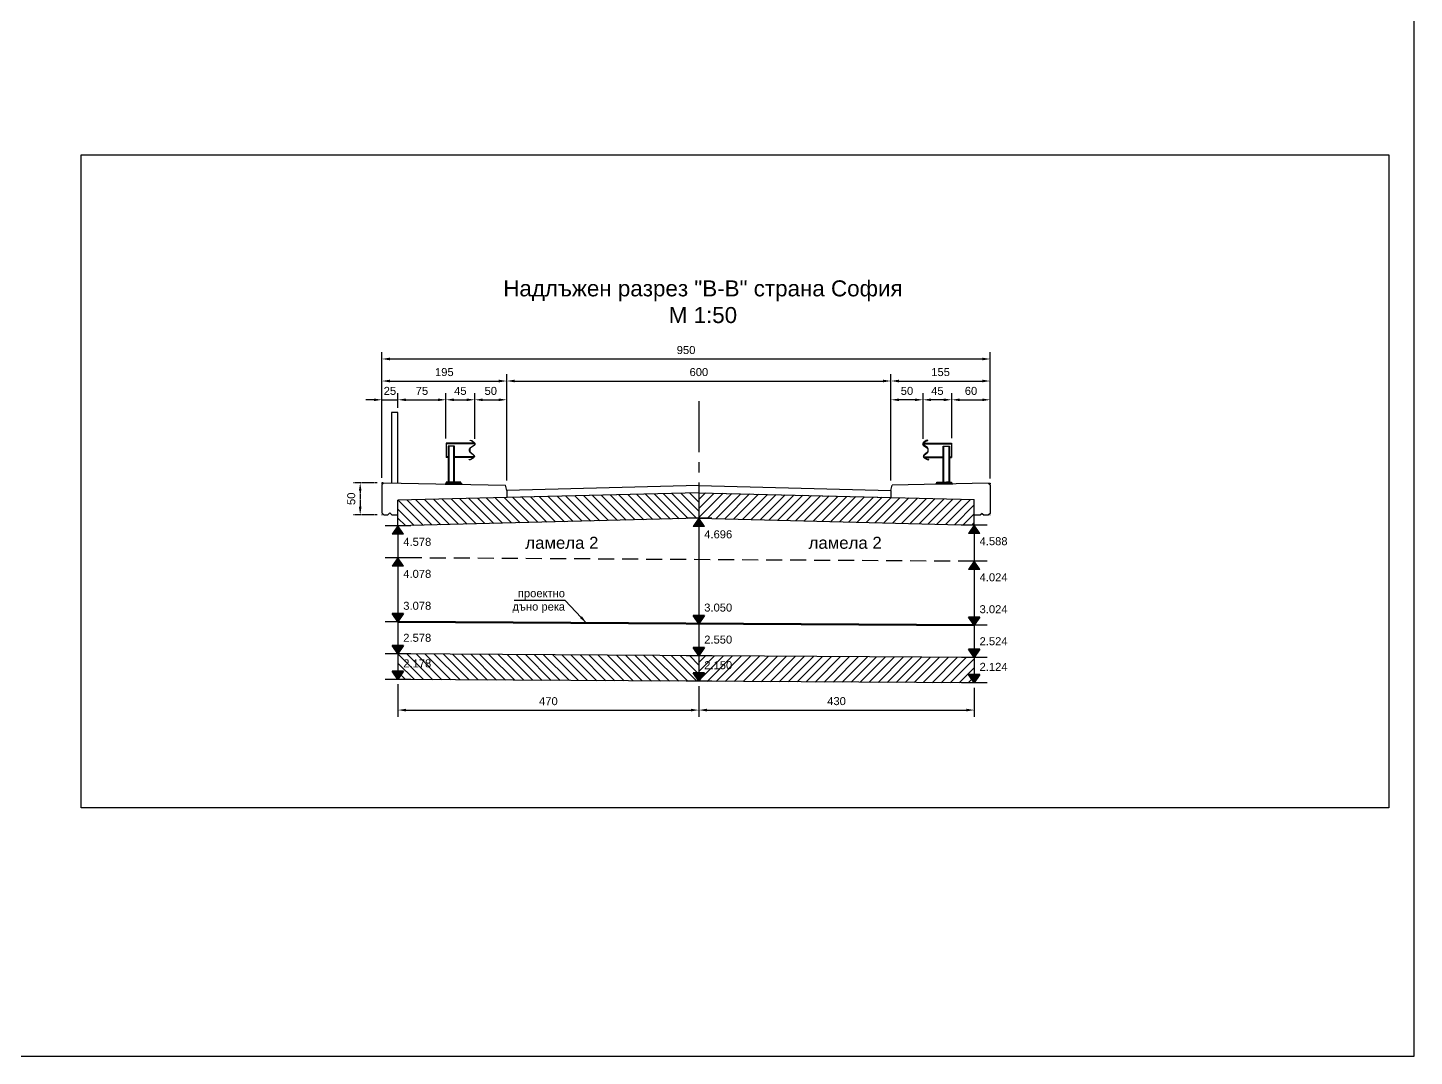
# Model space of a CAD drawing. Header units: centimetres. Extents: x 8495135 to 959133560, y 4530079 to 463453963.
# Drawn here: x 959091414 to 959093580, y 463411174 to 463412781 of the extents above; entities that cross this region are included whole.
import ezdxf
from ezdxf.enums import TextEntityAlignment as Align

# ---------------------------------------------------------------- set-up
doc = ezdxf.new("R2010")
doc.units = ezdxf.units.CM
doc.header["$LTSCALE"] = 0.1
doc.linetypes.add('CENTER', pattern=[50.8, 31.75, -6.35, 6.35, -6.35])
doc.linetypes.add('DASHED', pattern=[0.75, 0.5, -0.25])
doc.layers.add('31_VERT_ALIGNM', color=1, linetype='Continuous', lineweight=50)
doc.layers.add('br_text', color=2, linetype='Continuous', lineweight=35)
for name, color, linetype in [('br_centre line', 1, 'CENTER'), ('br_dimension', 1, 'Continuous'), ('br_hatch', 9, 'Continuous'), ('br_hatch_tumen', 8, 'Continuous'), ('br_view_yellow', 2, 'Continuous'), ('Kustendilska voda', 12, 'Continuous')]:
    doc.layers.add(name, color=color, linetype=linetype)
doc.styles.add('1-10 cm', font='arial.ttf', dxfattribs={"height": 2.5})
doc.styles.add('MM 1 to 100', font='arial.ttf', dxfattribs={"height": 25})
doc.styles.add('MM 1 to 150', font='arial.ttf', dxfattribs={"height": 37.5})
doc.styles.add('MM_ARIAL', font='arial.ttf')
doc.dimstyles.new('MM DIM 1 to 50', dxfattribs={"dimscale": 5, "dimtxt": 2.5, "dimasz": 2.5, "dimexe": 2.1, "dimexo": 1.5, "dimgap": 1.5, "dimtad": 1, "dimdec": 0, "dimdsep": 46, "dimtxsty": 'MM_ARIAL', "dimcen": 3, "dimclrd": 1, "dimclre": 1, "dimclrt": 7, "dimaunit": 2, "dimadec": 1, "dimazin": 0, "dimtp": 100, "dimtm": 3, "dimtfac": 1, "dimtdec": 0, "dimtix": 1, "dimtmove": 2, "dimatfit": 3, "dimfxl": 0, "dimtolj": 1, "dimtzin": 0, "dimarcsym": 0})
pattern_1 = [(135, (950484482.079, 458887364.231), (-7.071067812, -7.071067812), [])]
pattern_2 = [(45, (958992164.413, 463437540.29), (-7.0710678, 7.0710678), [])]

# ---------------------------------------------------------------- blocks, each defined once
blk = doc.blocks.new('*D915')
at = {"layer": 'br_dimension', "color": 1, "lineweight": -2, "transparency": 16777216}
for p, q in [((959091967.3, 463412077.5), (959091967.3, 463412273.8)), ((959091979.8, 463412263.3), (959092904.8, 463412263.3)), ((959092917.3, 463412076.6), (959092917.3, 463412273.8))]:
    blk.add_line(p, q, dxfattribs=at)
at = {"layer": 'br_dimension', "color": 1, "transparency": 16777216}
for points in [[(959091979.8, 463412265.4), (959091979.8, 463412261.2), (959091967.3, 463412263.3)], [(959092904.8, 463412265.4), (959092904.8, 463412261.2), (959092917.3, 463412263.3)]]:
    blk.add_solid(points, dxfattribs=at)
at = {"layer": 'br_dimension', "color": 7, "transparency": 16777216, "insert": (959092442.3, 463412277.2), "char_height": 12.5, "attachment_point": 5, "style": 'MM_ARIAL'}
blk.add_mtext('\\A1;950', dxfattribs=at)
blk = doc.blocks.new('*D916')
at = {"layer": 'br_dimension', "color": 1, "lineweight": -2, "transparency": 16777216}
for p, q in [((959091967.3, 463412077.5), (959091967.3, 463412239.4)), ((959092162.3, 463412073.5), (959092162.3, 463412239.4)), ((959091979.8, 463412228.9), (959092149.8, 463412228.9))]:
    blk.add_line(p, q, dxfattribs=at)
at = {"layer": 'br_dimension', "color": 1, "transparency": 16777216}
for points in [[(959091979.8, 463412231), (959091979.8, 463412226.8), (959091967.3, 463412228.9)], [(959092149.8, 463412231), (959092149.8, 463412226.8), (959092162.3, 463412228.9)]]:
    blk.add_solid(points, dxfattribs=at)
at = {"layer": 'br_dimension', "color": 7, "transparency": 16777216, "insert": (959092064.8, 463412242.8), "char_height": 12.5, "attachment_point": 5, "style": 'MM_ARIAL'}
blk.add_mtext('\\A1;195', dxfattribs=at)
blk = doc.blocks.new('*D917')
at = {"layer": 'br_dimension', "color": 1, "lineweight": -2, "transparency": 16777216}
for p, q in [((959092162.3, 463412073.5), (959092162.3, 463412239.4)), ((959092762.3, 463412073.5), (959092762.3, 463412239.4)), ((959092174.8, 463412228.9), (959092749.8, 463412228.9))]:
    blk.add_line(p, q, dxfattribs=at)
at = {"layer": 'br_dimension', "color": 1, "transparency": 16777216}
for points in [[(959092174.8, 463412231), (959092174.8, 463412226.8), (959092162.3, 463412228.9)], [(959092749.8, 463412231), (959092749.8, 463412226.8), (959092762.3, 463412228.9)]]:
    blk.add_solid(points, dxfattribs=at)
at = {"layer": 'br_dimension', "color": 7, "transparency": 16777216, "insert": (959092462.3, 463412242.8), "char_height": 12.5, "attachment_point": 5, "style": 'MM_ARIAL'}
blk.add_mtext('\\A1;600', dxfattribs=at)
blk = doc.blocks.new('*D918')
at = {"layer": 'br_dimension', "color": 1, "lineweight": -2, "transparency": 16777216}
for p, q in [((959092762.3, 463412073.5), (959092762.3, 463412239.4)), ((959092917.3, 463412076.6), (959092917.3, 463412239.4)), ((959092774.8, 463412228.9), (959092904.8, 463412228.9))]:
    blk.add_line(p, q, dxfattribs=at)
at = {"layer": 'br_dimension', "color": 1, "transparency": 16777216}
for points in [[(959092774.8, 463412231), (959092774.8, 463412226.8), (959092762.3, 463412228.9)], [(959092904.8, 463412231), (959092904.8, 463412226.8), (959092917.3, 463412228.9)]]:
    blk.add_solid(points, dxfattribs=at)
at = {"layer": 'br_dimension', "color": 7, "transparency": 16777216, "insert": (959092839.8, 463412242.8), "char_height": 12.5, "attachment_point": 5, "style": 'MM_ARIAL'}
blk.add_mtext('\\A1;155', dxfattribs=at)
blk = doc.blocks.new('*D919')
at = {"layer": 'br_centre line', "color": 1, "lineweight": -2, "transparency": 16777216}
for p, q in [((959091959.8, 463412070), (959091922.9, 463412070)), ((959091933.4, 463412057.5), (959091933.4, 463412032.5)), ((959091959.8, 463412020), (959091922.9, 463412020))]:
    blk.add_line(p, q, dxfattribs=at)
at = {"layer": 'br_centre line', "color": 1, "transparency": 16777216}
for points in [[(959091931.3, 463412057.5), (959091935.5, 463412057.5), (959091933.4, 463412070)], [(959091931.3, 463412032.5), (959091935.5, 463412032.5), (959091933.4, 463412020)]]:
    blk.add_solid(points, dxfattribs=at)
at = {"layer": 'br_centre line', "color": 7, "transparency": 16777216, "insert": (959091919.5, 463412045), "char_height": 12.5, "attachment_point": 5, "rotation": 90, "style": 'MM_ARIAL'}
blk.add_mtext('\\A1;50', dxfattribs=at)
blk = doc.blocks.new('ograda')
at = {"layer": 'br_dimension', "ltscale": 1.5}
for p, q in [((5.4, 0.5), (50, 0.5)), ((5.8, 1.5), (50, 1.5)), ((50, 1.5), (50, -20.9)), ((6.1, -19.9), (37, -19.9)), ((7, -20.9), (37, -20.9)), ((37, -3.4), (47, -3.4)), ((37, -59.4), (37, -3.4)), ((38, -59.4), (38, -3.4)), ((46, -3.4), (46, -59.4)), ((47, -3.4), (47, -59.4)), ((47, -19.9), (50, -19.9)), ((47, -20.9), (50, -20.9)), ((47.3, -59.4), (42, -59.4))]:
    blk.add_line(p, q, dxfattribs=at)
blk.add_lwpolyline([(7.3, -17.3), (12.5, -13.1, 0.239136), (13.6, -10.8), (13.5, -9.3), (13.4, -7.8, 0.239136), (12.2, -5.6), (6.5, -1.9, -0.524522), (6.3, 2), (10.3, 5.1), (12.7, 5.6), (12.7, 6), (10.1, 5.5), (6.1, 2.4, 0.524522), (6.3, -2.2), (11.9, -5.9, -0.23913), (13, -7.8), (13.1, -9.3), (13.2, -10.8, -0.23913), (12.3, -12.8), (7.1, -17, 0.524522), (7.3, -21.6), (11.7, -24.3), (14.3, -24.6), (14.3, -24.1), (11.8, -23.9), (7.5, -21.3, -0.524522)], format="xyb", close=True, dxfattribs=at)
for points in [[(49.8, -60.4), (51.8, -62.4), (25, -62.4), (27, -60.4)], [(27, -59.4), (49.8, -59.4), (49.8, -60.4), (27, -60.4)]]:
    blk.add_lwpolyline(points, close=True, dxfattribs=at)
blk = doc.blocks.new('*D920')
at = {"layer": 'br_dimension', "color": 1, "lineweight": -2, "transparency": 16777216}
for p, q in [((959091954.8, 463412199.6), (959091942.3, 463412199.6)), ((959091967.3, 463412077.5), (959091967.3, 463412210.1)), ((959091967.3, 463412199.6), (959091992.3, 463412199.6)), ((959091992.3, 463412187), (959091992.3, 463412210.1)), ((959092004.8, 463412199.6), (959092017.3, 463412199.6))]:
    blk.add_line(p, q, dxfattribs=at)
at = {"layer": 'br_dimension', "color": 1, "transparency": 16777216}
for points in [[(959091954.8, 463412201.6), (959091954.8, 463412197.5), (959091967.3, 463412199.6)], [(959092004.8, 463412201.6), (959092004.8, 463412197.5), (959091992.3, 463412199.6)]]:
    blk.add_solid(points, dxfattribs=at)
at = {"layer": 'br_dimension', "color": 7, "transparency": 16777216, "insert": (959091979.8, 463412213.4), "char_height": 12.5, "attachment_point": 5, "style": 'MM_ARIAL'}
blk.add_mtext('\\A1;25', dxfattribs=at)
blk = doc.blocks.new('*D921')
at = {"layer": 'br_dimension', "color": 1, "lineweight": -2, "transparency": 16777216}
for p, q in [((959091992.3, 463412187), (959091992.3, 463412210.1)), ((959092004.8, 463412199.6), (959092054.8, 463412199.6)), ((959092067.3, 463412139.3), (959092067.3, 463412210.1))]:
    blk.add_line(p, q, dxfattribs=at)
at = {"layer": 'br_dimension', "color": 1, "transparency": 16777216}
for points in [[(959092004.8, 463412201.6), (959092004.8, 463412197.5), (959091992.3, 463412199.6)], [(959092054.8, 463412201.6), (959092054.8, 463412197.5), (959092067.3, 463412199.6)]]:
    blk.add_solid(points, dxfattribs=at)
at = {"layer": 'br_dimension', "color": 7, "transparency": 16777216, "insert": (959092029.8, 463412213.4), "char_height": 12.5, "attachment_point": 5, "style": 'MM_ARIAL'}
blk.add_mtext('\\A1;75', dxfattribs=at)
blk = doc.blocks.new('*D922')
at = {"layer": 'br_dimension', "color": 1, "lineweight": -2, "transparency": 16777216}
for p, q in [((959092067.3, 463412139.4), (959092067.3, 463412210.1)), ((959092079.8, 463412199.6), (959092099.8, 463412199.6)), ((959092112.3, 463412138.6), (959092112.3, 463412210.1))]:
    blk.add_line(p, q, dxfattribs=at)
at = {"layer": 'br_dimension', "color": 1, "transparency": 16777216}
for points in [[(959092079.8, 463412201.6), (959092079.8, 463412197.5), (959092067.3, 463412199.6)], [(959092099.8, 463412201.6), (959092099.8, 463412197.5), (959092112.3, 463412199.6)]]:
    blk.add_solid(points, dxfattribs=at)
at = {"layer": 'br_dimension', "color": 7, "transparency": 16777216, "insert": (959092089.8, 463412213.4), "char_height": 12.5, "attachment_point": 5, "style": 'MM_ARIAL'}
blk.add_mtext('\\A1;45', dxfattribs=at)
blk = doc.blocks.new('*D923')
at = {"layer": 'br_dimension', "color": 1, "lineweight": -2, "transparency": 16777216}
for p, q in [((959092112.3, 463412138.5), (959092112.3, 463412210.1)), ((959092124.8, 463412199.6), (959092149.8, 463412199.6)), ((959092162.3, 463412081), (959092162.3, 463412210.1))]:
    blk.add_line(p, q, dxfattribs=at)
at = {"layer": 'br_dimension', "color": 1, "transparency": 16777216}
for points in [[(959092124.8, 463412201.6), (959092124.8, 463412197.5), (959092112.3, 463412199.6)], [(959092149.8, 463412201.6), (959092149.8, 463412197.5), (959092162.3, 463412199.6)]]:
    blk.add_solid(points, dxfattribs=at)
at = {"layer": 'br_dimension', "color": 7, "transparency": 16777216, "insert": (959092137.3, 463412213.4), "char_height": 12.5, "attachment_point": 5, "style": 'MM_ARIAL'}
blk.add_mtext('\\A1;50', dxfattribs=at)
blk = doc.blocks.new('*D924')
at = {"layer": 'br_dimension', "color": 1, "lineweight": -2, "transparency": 16777216}
for p, q in [((959092812.4, 463412138.6), (959092812.4, 463412210.1)), ((959092844.8, 463412199.6), (959092824.9, 463412199.6)), ((959092857.3, 463412139.4), (959092857.3, 463412210.1))]:
    blk.add_line(p, q, dxfattribs=at)
at = {"layer": 'br_dimension', "color": 1, "transparency": 16777216}
for points in [[(959092824.9, 463412201.6), (959092824.9, 463412197.5), (959092812.4, 463412199.6)], [(959092844.8, 463412201.6), (959092844.8, 463412197.5), (959092857.3, 463412199.6)]]:
    blk.add_solid(points, dxfattribs=at)
at = {"layer": 'br_dimension', "color": 7, "transparency": 16777216, "insert": (959092834.8, 463412213.4), "char_height": 12.5, "attachment_point": 5, "style": 'MM_ARIAL'}
blk.add_mtext('\\A1;45', dxfattribs=at)
blk = doc.blocks.new('*D925')
at = {"layer": 'br_dimension', "color": 1, "lineweight": -2, "transparency": 16777216}
for p, q in [((959092762.3, 463412081), (959092762.3, 463412210.1)), ((959092799.9, 463412199.6), (959092774.8, 463412199.6)), ((959092812.4, 463412138.5), (959092812.4, 463412210.1))]:
    blk.add_line(p, q, dxfattribs=at)
at = {"layer": 'br_dimension', "color": 1, "transparency": 16777216}
for points in [[(959092774.8, 463412201.6), (959092774.8, 463412197.5), (959092762.3, 463412199.6)], [(959092799.9, 463412201.6), (959092799.9, 463412197.5), (959092812.4, 463412199.6)]]:
    blk.add_solid(points, dxfattribs=at)
at = {"layer": 'br_dimension', "color": 7, "transparency": 16777216, "insert": (959092787.3, 463412213.4), "char_height": 12.5, "attachment_point": 5, "style": 'MM_ARIAL'}
blk.add_mtext('\\A1;50', dxfattribs=at)
blk = doc.blocks.new('*D926')
at = {"layer": 'br_dimension', "color": 1, "lineweight": -2, "transparency": 16777216}
for p, q in [((959092857.3, 463412139.4), (959092857.3, 463412210.1)), ((959092869.8, 463412199.6), (959092904.8, 463412199.6)), ((959092917.3, 463412076.7), (959092917.3, 463412210.1))]:
    blk.add_line(p, q, dxfattribs=at)
at = {"layer": 'br_dimension', "color": 1, "transparency": 16777216}
for points in [[(959092869.8, 463412201.6), (959092869.8, 463412197.5), (959092857.3, 463412199.6)], [(959092904.8, 463412201.6), (959092904.8, 463412197.5), (959092917.3, 463412199.6)]]:
    blk.add_solid(points, dxfattribs=at)
at = {"layer": 'br_dimension', "color": 7, "transparency": 16777216, "insert": (959092887.3, 463412213.4), "char_height": 12.5, "attachment_point": 5, "style": 'MM_ARIAL'}
blk.add_mtext('\\A1;60', dxfattribs=at)
blk = doc.blocks.new('*U226')
at = {"ltscale": 0.5}
blk.add_hatch(color=256, dxfattribs=at).paths.add_polyline_path([(-26.2, 39), (0, 0), (26.2, 39)])
for p, q in [((-60, 0), (0, 0)), ((-26.2, 39), (26.2, 39)), ((-26.2, 39), (0, 0)), ((0, 0), (26.2, 39)), ((0, 0), (60, 0))]:
    blk.add_line(p, q, dxfattribs=at)
at = {"color": 7, "ltscale": 0.5, "style": '1-10 cm'}
blk.add_attdef('1', text='', height=37.5, dxfattribs=at).set_placement((-90.4, 56.7), align=Align.CENTER)
blk = doc.blocks.new('*D961')
at = {"layer": 'br_hatch', "color": 1, "lineweight": -2, "transparency": 16777216}
for p, q in [((959091992.3, 463411755.2), (959091992.3, 463411704.5)), ((959092462.3, 463411752.4), (959092462.3, 463411704.5)), ((959092004.8, 463411715), (959092449.8, 463411715))]:
    blk.add_line(p, q, dxfattribs=at)
at = {"layer": 'br_hatch', "color": 1, "transparency": 16777216}
for points in [[(959092004.8, 463411717), (959092004.8, 463411712.9), (959091992.3, 463411715)], [(959092449.8, 463411717), (959092449.8, 463411712.9), (959092462.3, 463411715)]]:
    blk.add_solid(points, dxfattribs=at)
at = {"layer": 'br_hatch', "color": 7, "transparency": 16777216, "insert": (959092227.3, 463411728.8), "char_height": 12.5, "attachment_point": 5, "style": 'MM_ARIAL'}
blk.add_mtext('\\A1;470', dxfattribs=at)
blk = doc.blocks.new('*D962')
at = {"layer": 'br_hatch', "color": 1, "lineweight": -2, "transparency": 16777216}
for p, q in [((959092462.3, 463411752.4), (959092462.3, 463411704.5)), ((959092892.3, 463411749.8), (959092892.3, 463411704.5)), ((959092474.8, 463411715), (959092879.8, 463411715))]:
    blk.add_line(p, q, dxfattribs=at)
at = {"layer": 'br_hatch', "color": 1, "transparency": 16777216}
for points in [[(959092474.8, 463411717.1), (959092474.8, 463411712.9), (959092462.3, 463411715)], [(959092879.8, 463411717.1), (959092879.8, 463411712.9), (959092892.3, 463411715)]]:
    blk.add_solid(points, dxfattribs=at)
at = {"layer": 'br_hatch', "color": 7, "transparency": 16777216, "insert": (959092677.3, 463411728.9), "char_height": 12.5, "attachment_point": 5, "style": 'MM_ARIAL'}
blk.add_mtext('\\A1;430', dxfattribs=at)

msp = doc.modelspace()

# ---------------------------------------------------------------- hatches: boundary and pattern name
at = {"layer": 'br_hatch'}
h = msp.add_hatch(dxfattribs=at)
h.set_pattern_fill('_USER,_I', color=256, scale=10, angle=135, style=2, pattern_type=0)
h.set_pattern_definition(pattern_1)
h.paths.add_polyline_path([(959092462.31, 463412054.48), (959091992.31, 463412042.73), (959091992.31, 463412002.73), (959092462.31, 463412014.48)])
h = msp.add_hatch(dxfattribs=at)
h.set_pattern_fill('_USER,_I', color=256, scale=10, angle=45, style=2, pattern_type=0)
h.set_pattern_definition(pattern_2)
h.paths.add_polyline_path([(959092892.31, 463412043.73), (959092462.31, 463412054.48), (959092462.31, 463412014.48), (959092892.31, 463412003.73)])
h = msp.add_hatch(dxfattribs=at)
h.set_pattern_fill('_USER,_I', color=256, scale=10, angle=135, style=2, pattern_type=0)
h.set_pattern_definition(pattern_1)
h.paths.add_polyline_path([(959092462.31, 463411759.91), (959092462.31, 463411799.91), (959091992.31, 463411802.73), (959091992.31, 463411762.73)])
h = msp.add_hatch(dxfattribs=at)
h.set_pattern_fill('_USER,_I', color=256, scale=10, angle=45, style=2, pattern_type=0)
h.set_pattern_definition(pattern_2)
h.paths.add_polyline_path([(959092892.31, 463411797.33), (959092462.31, 463411799.91), (959092462.31, 463411759.91), (959092892.31, 463411757.33)])

# ---------------------------------------------------------------- linework, layer by layer
at = {"layer": '31_VERT_ALIGNM'}
msp.add_line((959092892.31, 463411847.33), (959091992.31, 463411852.73), dxfattribs=at)
at = {"layer": 'br_centre line', "ltscale": 25}
msp.add_line((959092462.31, 463412197.25), (959092462.31, 463411930.02), dxfattribs=at)
at = {"layer": 'br_dimension'}
for p, q in [((959091982.31, 463412179.49), (959091982.31, 463412069.69)), ((959091992.31, 463412179.49), (959091982.31, 463412179.49)), ((959091992.31, 463412069.49), (959091992.31, 463412179.49)), ((959092462.31, 463412065.5), (959092162.31, 463412058)), ((959092462.31, 463412065.5), (959092762.31, 463412058)), ((959092162.31, 463412058), (959092162.31, 463412058)), ((959092462.31, 463412054.49), (959092162.59, 463412047)), ((959092462.31, 463412054.49), (959092762.04, 463412047)), ((959092762.31, 463412058), (959092762.31, 463412058)), ((959092892.31, 463412003.73), (959092892.31, 463412043.73))]:
    msp.add_line(p, q, dxfattribs=at)
at = {"layer": 'br_hatch'}
for points in [[(959093579.51, 463415246.18), (959084298.59, 463415246.18), (959084298.59, 463411174.3), (959093579.51, 463411174.3)], [(959091497.47, 463412582.14), (959093539.88, 463412582.14), (959093539.88, 463411562.26), (959091497.47, 463411562.26)]]:
    msp.add_lwpolyline(points, close=True, dxfattribs=at)
at = {"layer": 'br_hatch_tumen'}
for points in [[(959091968.81, 463412069.97), (959091967.31, 463412070), (959091967.31, 463412068.5)], [(959092915.81, 463412069.15), (959092917.31, 463412069.18), (959092917.31, 463412067.68)], [(959091967.31, 463412020.37), (959091967.31, 463412020), (959091967.94, 463412020)], [(959092917.31, 463412019.55), (959092917.31, 463412019.18), (959092916.68, 463412019.18)]]:
    msp.add_lwpolyline(points, dxfattribs=at)
at = {"layer": 'br_view_yellow', "linetype": 'ByBlock', "ltscale": 3}
for p, q in [((959091970.31, 463412069.94), (959091967.31, 463412067)), ((959091967.31, 463412067), (959091967.31, 463412023)), ((959091970.31, 463412069.94), (959092160.31, 463412066.04)), ((959092162.31, 463412058), (959092160.31, 463412066.04)), ((959092762.31, 463412058), (959092764.31, 463412066.04)), ((959092914.31, 463412069.12), (959092764.31, 463412066.04)), ((959092917.31, 463412066.18), (959092914.31, 463412069.12)), ((959092917.31, 463412066.18), (959092917.31, 463412022.18)), ((959092162.31, 463412058), (959092162.31, 463412046.98)), ((959092762.31, 463412058), (959092762.31, 463412046.98)), ((959091967.31, 463412023), (959091970.31, 463412020)), ((959091970.31, 463412020), (959091976.81, 463412020)), ((959091979.81, 463412023), (959091976.81, 463412020)), ((959091979.81, 463412023), (959091982.81, 463412020)), ((959091982.81, 463412020), (959091992.31, 463412020)), ((959092901.81, 463412019.18), (959092892.31, 463412019.18)), ((959092904.81, 463412022.18), (959092901.81, 463412019.18)), ((959092904.81, 463412022.18), (959092907.81, 463412019.18)), ((959092914.31, 463412019.18), (959092907.81, 463412019.18)), ((959092917.31, 463412022.18), (959092914.31, 463412019.18))]:
    msp.add_line(p, q, dxfattribs=at)
at = {"layer": 'br_view_yellow'}
for p, q in [((959092462.31, 463412054.48), (959091992.31, 463412042.73)), ((959091992.31, 463412002.73), (959091992.31, 463412042.73)), ((959092462.31, 463412054.48), (959092892.31, 463412043.73)), ((959092462.31, 463412054.48), (959092462.31, 463411759.91)), ((959092462.31, 463412014.48), (959091992.31, 463412002.73)), ((959091992.31, 463412002.73), (959091992.31, 463411762.73)), ((959092462.31, 463412014.48), (959092892.31, 463412003.73)), ((959092892.31, 463412003.73), (959092892.31, 463411757.33)), ((959092892.31, 463411797.33), (959091992.31, 463411802.73)), ((959092892.31, 463411757.33), (959091992.31, 463411762.73))]:
    msp.add_line(p, q, dxfattribs=at)
at = {"layer": 'Kustendilska voda', "color": 1, "linetype": 'DASHED', "ltscale": 500}
msp.add_line((959092892.31, 463411947.33), (959091992.31, 463411952.73), dxfattribs=at)

# ---------------------------------------------------------------- block references
at = {"xscale": -1}
msp.add_blockref('ograda', (959092117.71, 463412130.45), dxfattribs=at)
msp.add_blockref('ograda', (959092806.91, 463412130.45))
at = {"layer": 'br_dimension', "ltscale": 0.5}
ref = msp.add_blockref('*U226', (959091992.31, 463412002.73), dxfattribs=dict(at, xscale=0.3333334997296822, yscale=0.3333334997296822, zscale=0.3333334997296822, rotation=180.0000310157133))
ref.add_attrib('1', '4.578', dxfattribs={"layer": '0', "color": 7, "ltscale": 0.5, "height": 12.5, "rotation": 0.00003, "style": '1-10 cm'}).set_placement((959092022.52, 463411971.49), align=Align.CENTER)
ref = msp.add_blockref('*U226', (959092462.31, 463412014.48), dxfattribs=dict(at, xscale=0.3333334997296822, yscale=0.3333334997296822, zscale=0.3333334997296822, rotation=180.0000310157133))
ref.add_attrib('1', '4.696', dxfattribs={"layer": '0', "color": 7, "ltscale": 0.5, "height": 12.5, "rotation": 0.00003, "style": '1-10 cm'}).set_placement((959092492.52, 463411983.24), align=Align.CENTER)
ref = msp.add_blockref('*U226', (959092892.31, 463412003.73), dxfattribs=dict(at, xscale=0.3333334997296822, yscale=0.3333334997296822, zscale=0.3333334997296822, rotation=180.0000310157133))
ref.add_attrib('1', '4.588', dxfattribs={"layer": '0', "color": 7, "ltscale": 0.5, "height": 12.5, "rotation": 0.00003, "style": '1-10 cm'}).set_placement((959092922.52, 463411972.49), align=Align.CENTER)
ref = msp.add_blockref('*U226', (959091992.31, 463411952.73), dxfattribs=dict(at, xscale=0.3333334997296822, yscale=0.3333334997296822, zscale=0.3333334997296822, rotation=180.0000310157133))
ref.add_attrib('1', '4.078', dxfattribs={"layer": '0', "color": 7, "ltscale": 0.5, "height": 12.5, "rotation": 0.00003, "style": '1-10 cm'}).set_placement((959092022.52, 463411921.49), align=Align.CENTER)
ref = msp.add_blockref('*U226', (959092892.31, 463411947.33), dxfattribs=dict(at, xscale=0.3333334997296822, yscale=0.3333334997296822, zscale=0.3333334997296822, rotation=180.0000310157133))
ref.add_attrib('1', '4.024', dxfattribs={"layer": '0', "color": 7, "ltscale": 0.5, "height": 12.5, "rotation": 0.00003, "style": '1-10 cm'}).set_placement((959092922.52, 463411916.09), align=Align.CENTER)
ref = msp.add_blockref('*U226', (959091992.31, 463411852.73), dxfattribs=dict(at, xscale=-0.3333334997296822, yscale=0.3333335, zscale=0.3333335, rotation=359.9999689842867))
ref.add_attrib('1', '3.078', dxfattribs={"layer": '0', "color": 7, "ltscale": 0.5, "height": 12.5, "rotation": 359.99997, "style": '1-10 cm'}).set_placement((959092022.52, 463411871.65), align=Align.CENTER)
ref = msp.add_blockref('*U226', (959092462.31, 463411849.91), dxfattribs=dict(at, xscale=-0.3333334997296822, yscale=0.3333335, zscale=0.3333335, rotation=359.9999689842867))
ref.add_attrib('1', '3.050', dxfattribs={"layer": '0', "color": 7, "ltscale": 0.5, "height": 12.5, "rotation": 359.99997, "style": '1-10 cm'}).set_placement((959092492.52, 463411868.83), align=Align.CENTER)
ref = msp.add_blockref('*U226', (959092892.31, 463411847.33), dxfattribs=dict(at, xscale=-0.3333334997296822, yscale=0.3333335, zscale=0.3333335, rotation=359.9999689842867))
ref.add_attrib('1', '3.024', dxfattribs={"layer": '0', "color": 7, "ltscale": 0.5, "height": 12.5, "rotation": 359.99997, "style": '1-10 cm'}).set_placement((959092922.52, 463411866.25), align=Align.CENTER)
ref = msp.add_blockref('*U226', (959091992.31, 463411802.73), dxfattribs=dict(at, xscale=-0.3333334997296822, yscale=0.3333335, zscale=0.3333335, rotation=359.9999689842867))
ref.add_attrib('1', '2.578', dxfattribs={"layer": '0', "color": 7, "ltscale": 0.5, "height": 12.5, "rotation": 359.99997, "style": '1-10 cm'}).set_placement((959092022.52, 463411821.65), align=Align.CENTER)
ref = msp.add_blockref('*U226', (959092462.31, 463411799.91), dxfattribs=dict(at, xscale=-0.3333334997296822, yscale=0.3333335, zscale=0.3333335, rotation=359.9999689842867))
ref.add_attrib('1', '2.550', dxfattribs={"layer": '0', "color": 7, "ltscale": 0.5, "height": 12.5, "rotation": 359.99997, "style": '1-10 cm'}).set_placement((959092492.52, 463411818.83), align=Align.CENTER)
ref = msp.add_blockref('*U226', (959092892.31, 463411797.33), dxfattribs=dict(at, xscale=-0.3333334997296822, yscale=0.3333335, zscale=0.3333335, rotation=359.9999689842867))
ref.add_attrib('1', '2.524', dxfattribs={"layer": '0', "color": 7, "ltscale": 0.5, "height": 12.5, "rotation": 359.99997, "style": '1-10 cm'}).set_placement((959092922.52, 463411816.25), align=Align.CENTER)
ref = msp.add_blockref('*U226', (959091992.31, 463411762.73), dxfattribs=dict(at, xscale=-0.3333334997296822, yscale=0.3333335, zscale=0.3333335, rotation=359.9999689842867))
ref.add_attrib('1', '2.178', dxfattribs={"layer": '0', "color": 7, "ltscale": 0.5, "height": 12.5, "rotation": 359.99997, "style": '1-10 cm'}).set_placement((959092022.52, 463411781.65), align=Align.CENTER)
ref = msp.add_blockref('*U226', (959092462.33, 463411759.91), dxfattribs=dict(at, xscale=-0.3333334997296822, yscale=0.3333335, zscale=0.3333335, rotation=359.9999689842867))
ref.add_attrib('1', '2.150', dxfattribs={"layer": '0', "color": 7, "ltscale": 0.5, "height": 12.5, "rotation": 359.99997, "style": '1-10 cm'}).set_placement((959092492.53, 463411778.83), align=Align.CENTER)
ref = msp.add_blockref('*U226', (959092892.31, 463411757.33), dxfattribs=dict(at, xscale=-0.3333334997296822, yscale=0.3333335, zscale=0.3333335, rotation=359.9999689842867))
ref.add_attrib('1', '2.124', dxfattribs={"layer": '0', "color": 7, "ltscale": 0.5, "height": 12.5, "rotation": 359.99997, "style": '1-10 cm'}).set_placement((959092922.52, 463411776.25), align=Align.CENTER)

# ---------------------------------------------------------------- texts
at = {"layer": 'br_text', "char_height": 18.75, "width": 143.2529, "attachment_point": 1, "style": 'MM 1 to 150'}
for insert in [(959092191.32, 463411985.63), (959092633.7, 463411985.63)]:
    msp.add_mtext('{\\fArial|b0|i0|c204|p34;ламела 2}', dxfattribs=dict(at, insert=insert))
at = {"layer": 'br_view_yellow'}
for s, insert, char_height, width, attachment_point, style in [('Надлъжен разрез "B-B" страна София\\PМ 1:50', (959092468.63, 463412386.11), 25.0001, 1007.7284, 2, 'MM 1 to 150'), ('проектно дъно река', (959092253.21, 463411903.72), 12.5, 89.8363, 3, 'MM 1 to 100')]:
    msp.add_mtext(s, dxfattribs=dict(at, insert=insert, char_height=char_height, width=width, attachment_point=attachment_point, style=style))

# ---------------------------------------------------------------- dimensions: what is measured, and where the dimension line sits
at = {"layer": 'br_centre line'}
dim = msp.add_linear_dim(base=(959091933.41, 463412020), p1=(959091967.31, 463412070), p2=(959091967.31, 463412020), angle=90, dimstyle='MM DIM 1 to 50', dxfattribs=at)
dim.commit()
dim.dimension.update_dxf_attribs({"geometry": '*D919', "text_midpoint": (959091919.53, 463412045)})
at = {"layer": 'br_dimension'}
for base, p2, picture, middle in [((959092917.31, 463412263.27), (959092917.31, 463412069.07), '*D915', (959092442.31, 463412277.15)), ((959092162.31, 463412228.9), (959092162.31, 463412066), '*D916', (959092064.81, 463412242.78)), ((959091992.31, 463412199.55), (959091992.31, 463412179.49), '*D920', (959091979.81, 463412213.44))]:
    dim = msp.add_linear_dim(base=base, p1=(959091967.31, 463412070), p2=p2, dimstyle='MM DIM 1 to 50', dxfattribs=at)
    dim.commit()
    dim.dimension.update_dxf_attribs({"geometry": picture, "text_midpoint": middle})
for base, p1, p2, picture, middle in [((959092762.31, 463412228.9), (959092162.31, 463412066), (959092762.31, 463412066), '*D917', (959092462.31, 463412242.78)), ((959092917.31, 463412228.9), (959092762.31, 463412066), (959092917.31, 463412069.07), '*D918', (959092839.81, 463412242.78)), ((959092067.32, 463412199.55), (959091992.31, 463412179.49), (959092067.32, 463412131.84), '*D921', (959092029.82, 463412213.41)), ((959092112.27, 463412199.55), (959092067.31, 463412131.91), (959092112.27, 463412131.12), '*D922', (959092089.79, 463412213.41)), ((959092162.31, 463412199.55), (959092112.27, 463412131.05), (959092162.31, 463412073.5), '*D923', (959092137.29, 463412213.44))]:
    dim = msp.add_linear_dim(base=base, p1=p1, p2=p2, dimstyle='MM DIM 1 to 50', override={"dimtmove": 1}, dxfattribs=at)
    dim.commit()
    dim.dimension.update_dxf_attribs({"geometry": picture, "text_midpoint": middle})
for base, p1, p2, picture, middle in [((959092762.31, 463412199.55), (959092812.35, 463412131.05), (959092762.31, 463412073.5), '*D925', (959092787.33, 463412213.44)), ((959092812.36, 463412199.55), (959092857.31, 463412131.91), (959092812.36, 463412131.12), '*D924', (959092834.84, 463412213.41)), ((959092917.31, 463412199.55), (959092857.31, 463412131.91), (959092917.31, 463412069.18), '*D926', (959092887.31, 463412213.44))]:
    dim = msp.add_linear_dim(base=base, p1=p1, p2=p2, angle=180, dimstyle='MM DIM 1 to 50', override={"dimtmove": 1}, dxfattribs=at)
    dim.commit()
    dim.dimension.update_dxf_attribs({"geometry": picture, "text_midpoint": middle})
at = {"layer": 'br_hatch'}
for base, p1, p2, picture, middle in [((959092462.33, 463411714.96), (959091992.31, 463411762.73), (959092462.33, 463411759.91), '*D961', (959092227.32, 463411728.84)), ((959092892.31, 463411714.98), (959092462.33, 463411759.91), (959092892.31, 463411757.33), '*D962', (959092677.32, 463411728.86))]:
    dim = msp.add_linear_dim(base=base, p1=p1, p2=p2, dimstyle='MM DIM 1 to 50', dxfattribs=at)
    dim.commit()
    dim.dimension.update_dxf_attribs({"geometry": picture, "text_midpoint": middle})

# ---------------------------------------------------------------- leaders
at = {"layer": 'br_dimension', "color": 1}
msp.add_leader([(959092286.84, 463411850.97), (959092253.52, 463411885.92), (959092173.8, 463411885.92)], dimstyle='MM DIM 1 to 50', dxfattribs=at)

doc.saveas('drawing.dxf')
